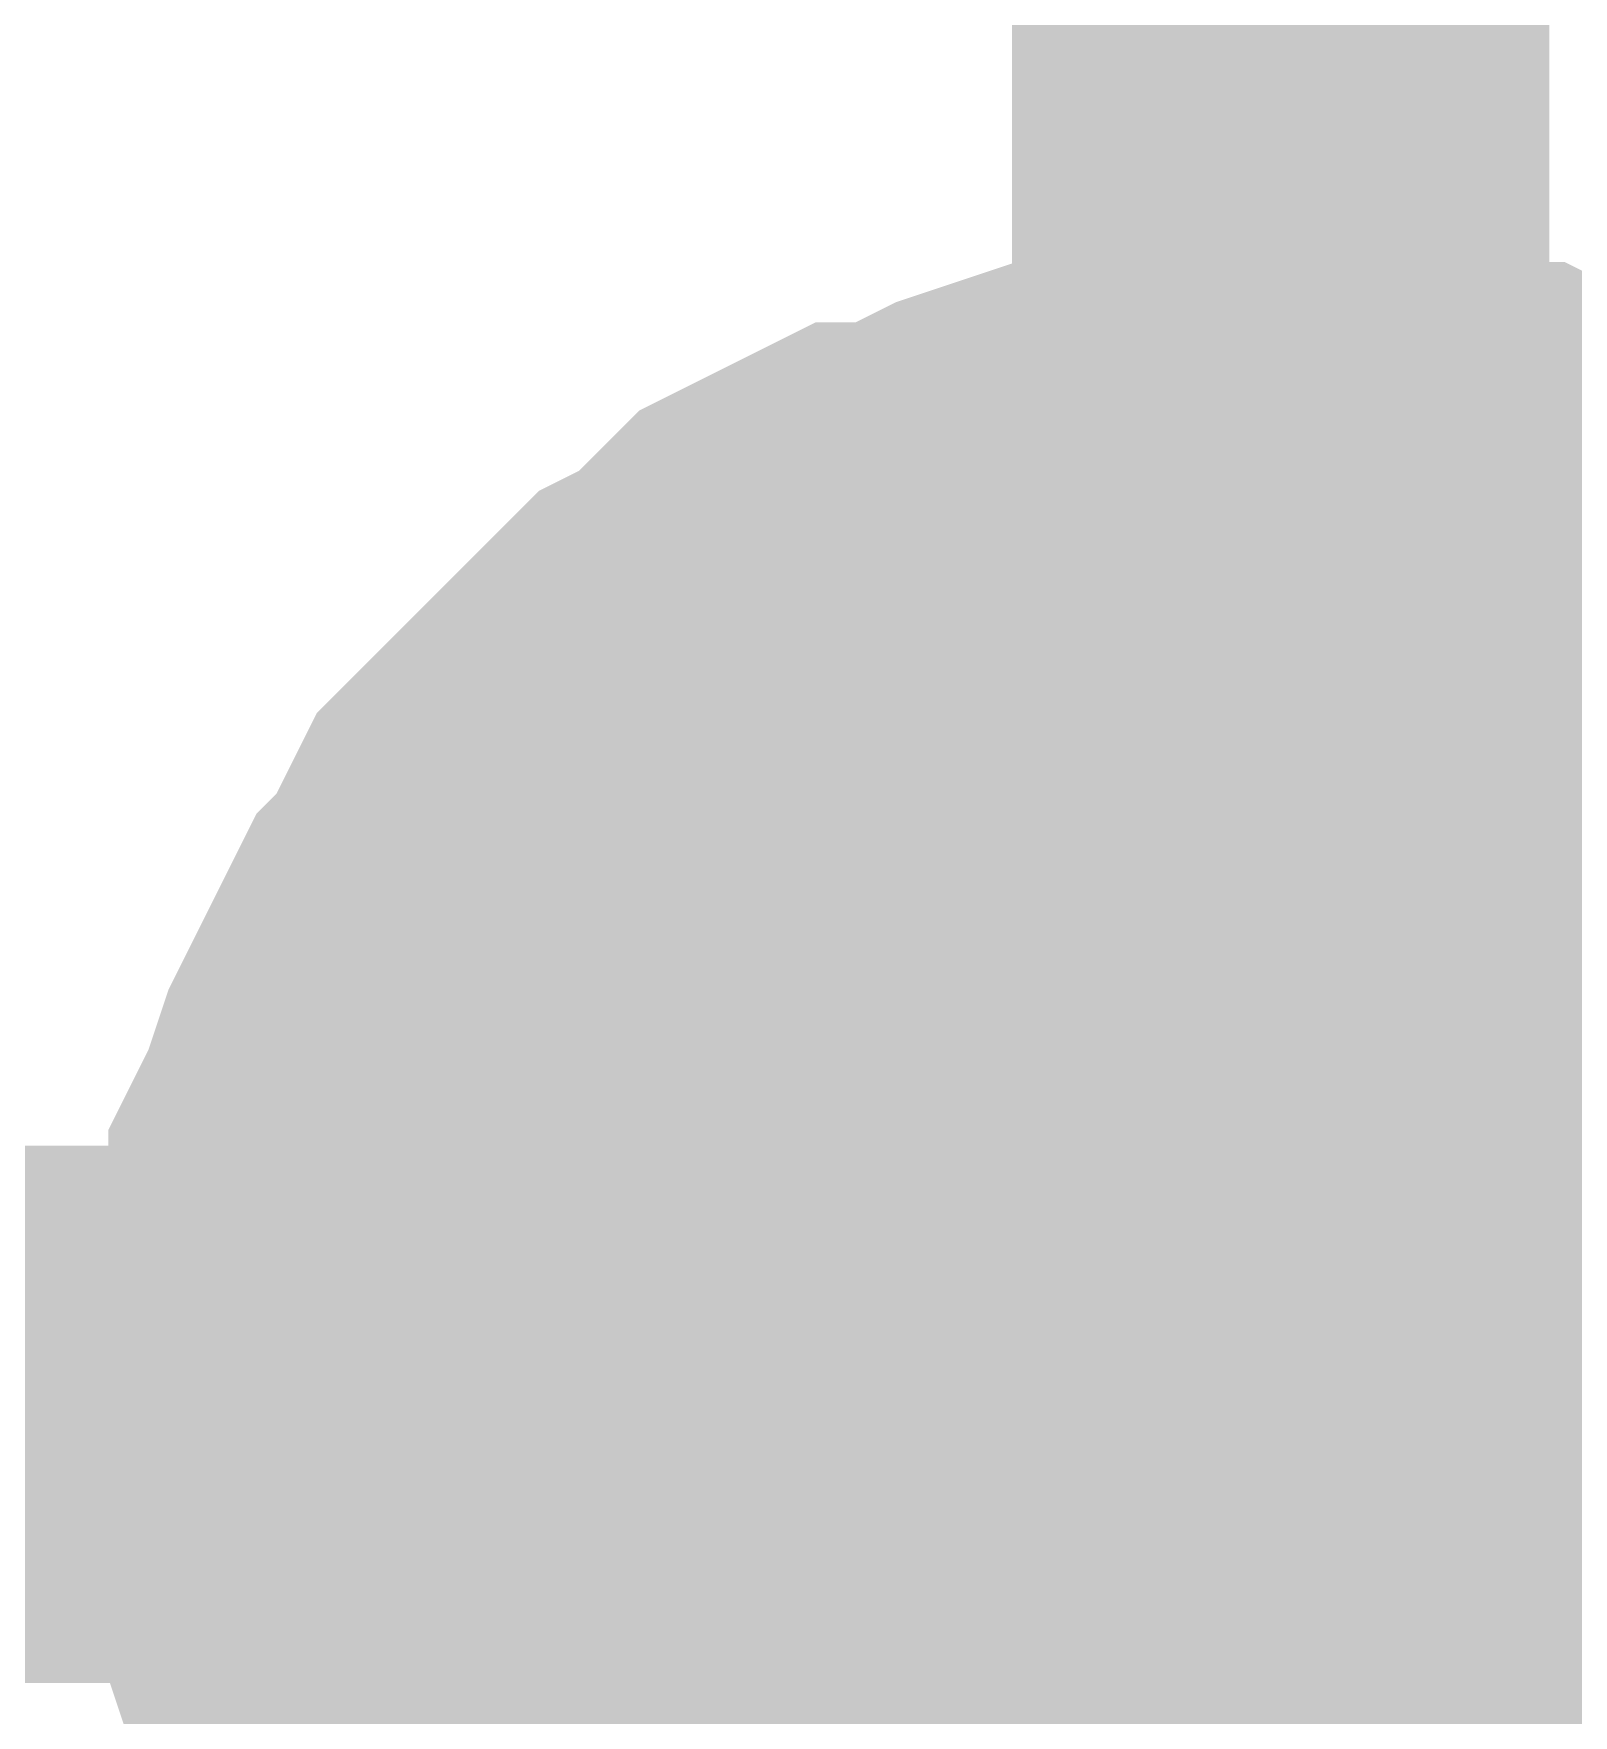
# Model space of a CAD drawing. Header units: inches. Extents: x 0 to 594, y 0 to 420.
# Drawn here: x 196.812 to 197.671, y 254.829 to 255.767 of the extents above; entities that cross this region are included whole.
import ezdxf

# ---------------------------------------------------------------- set-up
doc = ezdxf.new("R2010")
doc.units = ezdxf.units.IN
doc.layers.add('Sheet', color=255, linetype='Continuous')

msp = doc.modelspace()

# ---------------------------------------------------------------- linework, layer by layer
at = {"layer": 'Sheet'}
for points in [[(197.50724, 259.09556, 0.29972, 0.29972, 0), (197.50724, 254.9968, 0.29972, 0.29972, 0)], [(196.99208, 254.9968, 0.29972, 0.29972, 0), (196.99208, 255.0192, 0.29972, 0.29972, 0), (196.99208, 255.05279, 0.29972, 0.29972, 0), (197.00328, 255.07519, 0.29972, 0.29972, 0), (197.00328, 255.09759, 0.29972, 0.29972, 0), (197.00328, 255.11999, 0.29972, 0.29972, 0), (197.01448, 255.14239, 0.29972, 0.29972, 0), (197.02568, 255.17598, 0.29972, 0.29972, 0), (197.03688, 255.19838, 0.29972, 0.29972, 0), (197.04808, 255.22078, 0.29972, 0.29972, 0), (197.05928, 255.24317, 0.29972, 0.29972, 0), (197.07048, 255.25437, 0.29972, 0.29972, 0), (197.08167, 255.27677, 0.29972, 0.29972, 0), (197.09287, 255.29917, 0.29972, 0.29972, 0), (197.11527, 255.32157, 0.29972, 0.29972, 0), (197.12647, 255.33276, 0.29972, 0.29972, 0), (197.14887, 255.35516, 0.29972, 0.29972, 0), (197.16007, 255.36636, 0.29972, 0.29972, 0), (197.18247, 255.38876, 0.29972, 0.29972, 0), (197.20486, 255.39996, 0.29972, 0.29972, 0), (197.21606, 255.41116, 0.29972, 0.29972, 0), (197.23846, 255.43355, 0.29972, 0.29972, 0), (197.26086, 255.44475, 0.29972, 0.29972, 0), (197.28326, 255.45595, 0.29972, 0.29972, 0), (197.30566, 255.45595, 0.29972, 0.29972, 0), (197.32805, 255.46715, 0.29972, 0.29972, 0), (197.35045, 255.47835, 0.29972, 0.29972, 0), (197.38405, 255.48955, 0.29972, 0.29972, 0), (197.40645, 255.48955, 0.29972, 0.29972, 0), (197.42885, 255.48955, 0.29972, 0.29972, 0), (197.45124, 255.50075, 0.29972, 0.29972, 0), (197.48484, 255.50075, 0.29972, 0.29972, 0), (197.50724, 255.50075, 0.29972, 0.29972, 0)], [(196.99208, 254.9968, 0.29972, 0.29972, 0), (196.99208, 255.0192, 0.29972, 0.29972, 0), (196.99208, 255.05279, 0.29972, 0.29972, 0), (197.00328, 255.07519, 0.29972, 0.29972, 0), (197.00328, 255.09759, 0.29972, 0.29972, 0), (197.00328, 255.11999, 0.29972, 0.29972, 0), (197.01448, 255.14239, 0.29972, 0.29972, 0), (197.02568, 255.17598, 0.29972, 0.29972, 0), (197.03688, 255.19838, 0.29972, 0.29972, 0), (197.04808, 255.22078, 0.29972, 0.29972, 0), (197.05928, 255.24317, 0.29972, 0.29972, 0), (197.07048, 255.25437, 0.29972, 0.29972, 0), (197.08167, 255.27677, 0.29972, 0.29972, 0), (197.09287, 255.29917, 0.29972, 0.29972, 0), (197.11527, 255.32157, 0.29972, 0.29972, 0), (197.12647, 255.33276, 0.29972, 0.29972, 0), (197.14887, 255.35516, 0.29972, 0.29972, 0), (197.16007, 255.36636, 0.29972, 0.29972, 0), (197.18247, 255.38876, 0.29972, 0.29972, 0), (197.20486, 255.39996, 0.29972, 0.29972, 0), (197.21606, 255.41116, 0.29972, 0.29972, 0), (197.23846, 255.43355, 0.29972, 0.29972, 0), (197.26086, 255.44475, 0.29972, 0.29972, 0), (197.28326, 255.45595, 0.29972, 0.29972, 0), (197.30566, 255.45595, 0.29972, 0.29972, 0), (197.32805, 255.46715, 0.29972, 0.29972, 0), (197.35045, 255.47835, 0.29972, 0.29972, 0), (197.38405, 255.48955, 0.29972, 0.29972, 0), (197.40645, 255.48955, 0.29972, 0.29972, 0), (197.42885, 255.48955, 0.29972, 0.29972, 0), (197.45124, 255.50075, 0.29972, 0.29972, 0), (197.48484, 255.50075, 0.29972, 0.29972, 0), (197.50724, 255.50075, 0.29972, 0.29972, 0)], [(196.99208, 254.9968, 0.29972, 0.29972, 0), (196.99208, 255.0192, 0.29972, 0.29972, 0), (196.99208, 255.05279, 0.29972, 0.29972, 0), (197.00328, 255.07519, 0.29972, 0.29972, 0), (197.00328, 255.09759, 0.29972, 0.29972, 0), (197.00328, 255.11999, 0.29972, 0.29972, 0), (197.01448, 255.14239, 0.29972, 0.29972, 0), (197.02568, 255.17598, 0.29972, 0.29972, 0), (197.03688, 255.19838, 0.29972, 0.29972, 0), (197.04808, 255.22078, 0.29972, 0.29972, 0), (197.05928, 255.24317, 0.29972, 0.29972, 0), (197.07048, 255.25437, 0.29972, 0.29972, 0), (197.08167, 255.27677, 0.29972, 0.29972, 0), (197.09287, 255.29917, 0.29972, 0.29972, 0), (197.11527, 255.32157, 0.29972, 0.29972, 0), (197.12647, 255.33276, 0.29972, 0.29972, 0), (197.14887, 255.35516, 0.29972, 0.29972, 0), (197.16007, 255.36636, 0.29972, 0.29972, 0), (197.18247, 255.38876, 0.29972, 0.29972, 0), (197.20486, 255.39996, 0.29972, 0.29972, 0), (197.21606, 255.41116, 0.29972, 0.29972, 0), (197.23846, 255.43355, 0.29972, 0.29972, 0), (197.26086, 255.44475, 0.29972, 0.29972, 0), (197.28326, 255.45595, 0.29972, 0.29972, 0), (197.30566, 255.45595, 0.29972, 0.29972, 0), (197.32805, 255.46715, 0.29972, 0.29972, 0), (197.35045, 255.47835, 0.29972, 0.29972, 0), (197.38405, 255.48955, 0.29972, 0.29972, 0), (197.40645, 255.48955, 0.29972, 0.29972, 0), (197.42885, 255.48955, 0.29972, 0.29972, 0), (197.45124, 255.50075, 0.29972, 0.29972, 0), (197.48484, 255.50075, 0.29972, 0.29972, 0), (197.50724, 255.50075, 0.29972, 0.29972, 0)], [(196.99208, 254.9968, 0.29972, 0.29972, 0), (196.99208, 255.0192, 0.29972, 0.29972, 0), (196.99208, 255.05279, 0.29972, 0.29972, 0), (197.00328, 255.07519, 0.29972, 0.29972, 0), (197.00328, 255.09759, 0.29972, 0.29972, 0), (197.00328, 255.11999, 0.29972, 0.29972, 0), (197.01448, 255.14239, 0.29972, 0.29972, 0), (197.02568, 255.17598, 0.29972, 0.29972, 0), (197.03688, 255.19838, 0.29972, 0.29972, 0), (197.04808, 255.22078, 0.29972, 0.29972, 0), (197.05928, 255.24317, 0.29972, 0.29972, 0), (197.07048, 255.25437, 0.29972, 0.29972, 0), (197.08167, 255.27677, 0.29972, 0.29972, 0), (197.09287, 255.29917, 0.29972, 0.29972, 0), (197.11527, 255.32157, 0.29972, 0.29972, 0), (197.12647, 255.33276, 0.29972, 0.29972, 0), (197.14887, 255.35516, 0.29972, 0.29972, 0), (197.16007, 255.36636, 0.29972, 0.29972, 0), (197.18247, 255.38876, 0.29972, 0.29972, 0), (197.20486, 255.39996, 0.29972, 0.29972, 0), (197.21606, 255.41116, 0.29972, 0.29972, 0), (197.23846, 255.43355, 0.29972, 0.29972, 0), (197.26086, 255.44475, 0.29972, 0.29972, 0), (197.28326, 255.45595, 0.29972, 0.29972, 0), (197.30566, 255.45595, 0.29972, 0.29972, 0), (197.32805, 255.46715, 0.29972, 0.29972, 0), (197.35045, 255.47835, 0.29972, 0.29972, 0), (197.38405, 255.48955, 0.29972, 0.29972, 0), (197.40645, 255.48955, 0.29972, 0.29972, 0), (197.42885, 255.48955, 0.29972, 0.29972, 0), (197.45124, 255.50075, 0.29972, 0.29972, 0), (197.48484, 255.50075, 0.29972, 0.29972, 0), (197.50724, 255.50075, 0.29972, 0.29972, 0)], [(196.99208, 254.9968, 0.29972, 0.29972, 0), (196.99208, 255.0192, 0.29972, 0.29972, 0), (196.99208, 255.05279, 0.29972, 0.29972, 0), (197.00328, 255.07519, 0.29972, 0.29972, 0), (197.00328, 255.09759, 0.29972, 0.29972, 0), (197.00328, 255.11999, 0.29972, 0.29972, 0), (197.01448, 255.14239, 0.29972, 0.29972, 0), (197.02568, 255.17598, 0.29972, 0.29972, 0), (197.03688, 255.19838, 0.29972, 0.29972, 0), (197.04808, 255.22078, 0.29972, 0.29972, 0), (197.05928, 255.24317, 0.29972, 0.29972, 0), (197.07048, 255.25437, 0.29972, 0.29972, 0), (197.08167, 255.27677, 0.29972, 0.29972, 0), (197.09287, 255.29917, 0.29972, 0.29972, 0), (197.11527, 255.32157, 0.29972, 0.29972, 0), (197.12647, 255.33276, 0.29972, 0.29972, 0), (197.14887, 255.35516, 0.29972, 0.29972, 0), (197.16007, 255.36636, 0.29972, 0.29972, 0), (197.18247, 255.38876, 0.29972, 0.29972, 0), (197.20486, 255.39996, 0.29972, 0.29972, 0), (197.21606, 255.41116, 0.29972, 0.29972, 0), (197.23846, 255.43355, 0.29972, 0.29972, 0), (197.26086, 255.44475, 0.29972, 0.29972, 0), (197.28326, 255.45595, 0.29972, 0.29972, 0), (197.30566, 255.45595, 0.29972, 0.29972, 0), (197.32805, 255.46715, 0.29972, 0.29972, 0), (197.35045, 255.47835, 0.29972, 0.29972, 0), (197.38405, 255.48955, 0.29972, 0.29972, 0), (197.40645, 255.48955, 0.29972, 0.29972, 0), (197.42885, 255.48955, 0.29972, 0.29972, 0), (197.45124, 255.50075, 0.29972, 0.29972, 0), (197.48484, 255.50075, 0.29972, 0.29972, 0), (197.50724, 255.50075, 0.29972, 0.29972, 0)], [(196.99208, 254.9968, 0.29972, 0.29972, 0), (196.99208, 255.0192, 0.29972, 0.29972, 0), (196.99208, 255.05279, 0.29972, 0.29972, 0), (197.00328, 255.07519, 0.29972, 0.29972, 0), (197.00328, 255.09759, 0.29972, 0.29972, 0), (197.00328, 255.11999, 0.29972, 0.29972, 0), (197.01448, 255.14239, 0.29972, 0.29972, 0), (197.02568, 255.17598, 0.29972, 0.29972, 0), (197.03688, 255.19838, 0.29972, 0.29972, 0), (197.04808, 255.22078, 0.29972, 0.29972, 0), (197.05928, 255.24317, 0.29972, 0.29972, 0), (197.07048, 255.25437, 0.29972, 0.29972, 0), (197.08167, 255.27677, 0.29972, 0.29972, 0), (197.09287, 255.29917, 0.29972, 0.29972, 0), (197.11527, 255.32157, 0.29972, 0.29972, 0), (197.12647, 255.33276, 0.29972, 0.29972, 0), (197.14887, 255.35516, 0.29972, 0.29972, 0), (197.16007, 255.36636, 0.29972, 0.29972, 0), (197.18247, 255.38876, 0.29972, 0.29972, 0), (197.20486, 255.39996, 0.29972, 0.29972, 0), (197.21606, 255.41116, 0.29972, 0.29972, 0), (197.23846, 255.43355, 0.29972, 0.29972, 0), (197.26086, 255.44475, 0.29972, 0.29972, 0), (197.28326, 255.45595, 0.29972, 0.29972, 0), (197.30566, 255.45595, 0.29972, 0.29972, 0), (197.32805, 255.46715, 0.29972, 0.29972, 0), (197.35045, 255.47835, 0.29972, 0.29972, 0), (197.38405, 255.48955, 0.29972, 0.29972, 0), (197.40645, 255.48955, 0.29972, 0.29972, 0), (197.42885, 255.48955, 0.29972, 0.29972, 0), (197.45124, 255.50075, 0.29972, 0.29972, 0), (197.48484, 255.50075, 0.29972, 0.29972, 0), (197.50724, 255.50075, 0.29972, 0.29972, 0)], [(196.99208, 254.9968, 0.29972, 0.29972, 0), (196.99208, 255.0192, 0.29972, 0.29972, 0), (196.99208, 255.05279, 0.29972, 0.29972, 0), (197.00328, 255.07519, 0.29972, 0.29972, 0), (197.00328, 255.09759, 0.29972, 0.29972, 0), (197.00328, 255.11999, 0.29972, 0.29972, 0), (197.01448, 255.14239, 0.29972, 0.29972, 0), (197.02568, 255.17598, 0.29972, 0.29972, 0), (197.03688, 255.19838, 0.29972, 0.29972, 0), (197.04808, 255.22078, 0.29972, 0.29972, 0), (197.05928, 255.24317, 0.29972, 0.29972, 0), (197.07048, 255.25437, 0.29972, 0.29972, 0), (197.08167, 255.27677, 0.29972, 0.29972, 0), (197.09287, 255.29917, 0.29972, 0.29972, 0), (197.11527, 255.32157, 0.29972, 0.29972, 0), (197.12647, 255.33276, 0.29972, 0.29972, 0), (197.14887, 255.35516, 0.29972, 0.29972, 0), (197.16007, 255.36636, 0.29972, 0.29972, 0), (197.18247, 255.38876, 0.29972, 0.29972, 0), (197.20486, 255.39996, 0.29972, 0.29972, 0), (197.21606, 255.41116, 0.29972, 0.29972, 0), (197.23846, 255.43355, 0.29972, 0.29972, 0), (197.26086, 255.44475, 0.29972, 0.29972, 0), (197.28326, 255.45595, 0.29972, 0.29972, 0), (197.30566, 255.45595, 0.29972, 0.29972, 0), (197.32805, 255.46715, 0.29972, 0.29972, 0), (197.35045, 255.47835, 0.29972, 0.29972, 0), (197.38405, 255.48955, 0.29972, 0.29972, 0), (197.40645, 255.48955, 0.29972, 0.29972, 0), (197.42885, 255.48955, 0.29972, 0.29972, 0), (197.45124, 255.50075, 0.29972, 0.29972, 0), (197.48484, 255.50075, 0.29972, 0.29972, 0), (197.50724, 255.50075, 0.29972, 0.29972, 0)], [(197.50724, 255.50075, 0.29972, 0.29972, 0), (197.50724, 255.50075, 0.29972, 0.29972, 0)], [(197.50724, 255.50075, 0.29972, 0.29972, 0), (197.52964, 255.50075, 0.29972, 0.29972, 0), (197.56324, 255.50075, 0.29972, 0.29972, 0), (197.58563, 255.48955, 0.29972, 0.29972, 0), (197.60803, 255.48955, 0.29972, 0.29972, 0), (197.63043, 255.48955, 0.29972, 0.29972, 0), (197.65283, 255.47835, 0.29972, 0.29972, 0), (197.68643, 255.46715, 0.29972, 0.29972, 0), (197.70882, 255.45595, 0.29972, 0.29972, 0), (197.73122, 255.45595, 0.29972, 0.29972, 0), (197.75362, 255.44475, 0.29972, 0.29972, 0), (197.76482, 255.43355, 0.29972, 0.29972, 0), (197.78722, 255.41116, 0.29972, 0.29972, 0), (197.80962, 255.39996, 0.29972, 0.29972, 0), (197.83201, 255.38876, 0.29972, 0.29972, 0)], [(197.50724, 255.50075, 0.29972, 0.29972, 0), (197.50724, 255.50075, 0.29972, 0.29972, 0)], [(197.50724, 255.50075, 0.29972, 0.29972, 0), (197.52964, 255.50075, 0.29972, 0.29972, 0), (197.56324, 255.50075, 0.29972, 0.29972, 0), (197.58563, 255.48955, 0.29972, 0.29972, 0), (197.60803, 255.48955, 0.29972, 0.29972, 0), (197.63043, 255.48955, 0.29972, 0.29972, 0), (197.65283, 255.47835, 0.29972, 0.29972, 0), (197.68643, 255.46715, 0.29972, 0.29972, 0), (197.70882, 255.45595, 0.29972, 0.29972, 0), (197.73122, 255.45595, 0.29972, 0.29972, 0), (197.75362, 255.44475, 0.29972, 0.29972, 0), (197.76482, 255.43355, 0.29972, 0.29972, 0), (197.78722, 255.41116, 0.29972, 0.29972, 0), (197.80962, 255.39996, 0.29972, 0.29972, 0), (197.83201, 255.38876, 0.29972, 0.29972, 0)], [(197.50724, 255.50075, 0.29972, 0.29972, 0), (197.50724, 255.50075, 0.29972, 0.29972, 0)], [(197.50724, 255.50075, 0.29972, 0.29972, 0), (197.52964, 255.50075, 0.29972, 0.29972, 0), (197.56324, 255.50075, 0.29972, 0.29972, 0), (197.58563, 255.48955, 0.29972, 0.29972, 0), (197.60803, 255.48955, 0.29972, 0.29972, 0), (197.63043, 255.48955, 0.29972, 0.29972, 0), (197.65283, 255.47835, 0.29972, 0.29972, 0), (197.68643, 255.46715, 0.29972, 0.29972, 0), (197.70882, 255.45595, 0.29972, 0.29972, 0), (197.73122, 255.45595, 0.29972, 0.29972, 0), (197.75362, 255.44475, 0.29972, 0.29972, 0), (197.76482, 255.43355, 0.29972, 0.29972, 0), (197.78722, 255.41116, 0.29972, 0.29972, 0), (197.80962, 255.39996, 0.29972, 0.29972, 0), (197.83201, 255.38876, 0.29972, 0.29972, 0)], [(197.50724, 255.50075, 0.29972, 0.29972, 0), (197.50724, 255.50075, 0.29972, 0.29972, 0)], [(197.50724, 255.50075, 0.29972, 0.29972, 0), (197.52964, 255.50075, 0.29972, 0.29972, 0), (197.56324, 255.50075, 0.29972, 0.29972, 0), (197.58563, 255.48955, 0.29972, 0.29972, 0), (197.60803, 255.48955, 0.29972, 0.29972, 0), (197.63043, 255.48955, 0.29972, 0.29972, 0), (197.65283, 255.47835, 0.29972, 0.29972, 0), (197.68643, 255.46715, 0.29972, 0.29972, 0), (197.70882, 255.45595, 0.29972, 0.29972, 0), (197.73122, 255.45595, 0.29972, 0.29972, 0), (197.75362, 255.44475, 0.29972, 0.29972, 0), (197.76482, 255.43355, 0.29972, 0.29972, 0), (197.78722, 255.41116, 0.29972, 0.29972, 0), (197.80962, 255.39996, 0.29972, 0.29972, 0), (197.83201, 255.38876, 0.29972, 0.29972, 0)], [(197.50724, 255.50075, 0.29972, 0.29972, 0), (197.50724, 255.50075, 0.29972, 0.29972, 0)], [(197.50724, 255.50075, 0.29972, 0.29972, 0), (197.52964, 255.50075, 0.29972, 0.29972, 0), (197.56324, 255.50075, 0.29972, 0.29972, 0), (197.58563, 255.48955, 0.29972, 0.29972, 0), (197.60803, 255.48955, 0.29972, 0.29972, 0), (197.63043, 255.48955, 0.29972, 0.29972, 0), (197.65283, 255.47835, 0.29972, 0.29972, 0), (197.68643, 255.46715, 0.29972, 0.29972, 0), (197.70882, 255.45595, 0.29972, 0.29972, 0), (197.73122, 255.45595, 0.29972, 0.29972, 0), (197.75362, 255.44475, 0.29972, 0.29972, 0), (197.76482, 255.43355, 0.29972, 0.29972, 0), (197.78722, 255.41116, 0.29972, 0.29972, 0), (197.80962, 255.39996, 0.29972, 0.29972, 0), (197.83201, 255.38876, 0.29972, 0.29972, 0)], [(197.50724, 255.50075, 0.29972, 0.29972, 0), (197.50724, 255.50075, 0.29972, 0.29972, 0)], [(197.50724, 255.50075, 0.29972, 0.29972, 0), (197.52964, 255.50075, 0.29972, 0.29972, 0), (197.56324, 255.50075, 0.29972, 0.29972, 0), (197.58563, 255.48955, 0.29972, 0.29972, 0), (197.60803, 255.48955, 0.29972, 0.29972, 0), (197.63043, 255.48955, 0.29972, 0.29972, 0), (197.65283, 255.47835, 0.29972, 0.29972, 0), (197.68643, 255.46715, 0.29972, 0.29972, 0), (197.70882, 255.45595, 0.29972, 0.29972, 0), (197.73122, 255.45595, 0.29972, 0.29972, 0), (197.75362, 255.44475, 0.29972, 0.29972, 0), (197.76482, 255.43355, 0.29972, 0.29972, 0), (197.78722, 255.41116, 0.29972, 0.29972, 0), (197.80962, 255.39996, 0.29972, 0.29972, 0), (197.83201, 255.38876, 0.29972, 0.29972, 0)], [(197.50724, 255.50075, 0.29972, 0.29972, 0), (197.50724, 255.50075, 0.29972, 0.29972, 0)], [(197.50724, 255.50075, 0.29972, 0.29972, 0), (197.52964, 255.50075, 0.29972, 0.29972, 0), (197.56324, 255.50075, 0.29972, 0.29972, 0), (197.58563, 255.48955, 0.29972, 0.29972, 0), (197.60803, 255.48955, 0.29972, 0.29972, 0), (197.63043, 255.48955, 0.29972, 0.29972, 0), (197.65283, 255.47835, 0.29972, 0.29972, 0), (197.68643, 255.46715, 0.29972, 0.29972, 0), (197.70882, 255.45595, 0.29972, 0.29972, 0), (197.73122, 255.45595, 0.29972, 0.29972, 0), (197.75362, 255.44475, 0.29972, 0.29972, 0), (197.76482, 255.43355, 0.29972, 0.29972, 0), (197.78722, 255.41116, 0.29972, 0.29972, 0), (197.80962, 255.39996, 0.29972, 0.29972, 0), (197.83201, 255.38876, 0.29972, 0.29972, 0)], [(196.99208, 254.9968, 0.09906, 0.09906, 0), (196.99208, 255.0192, 0.09906, 0.09906, 0), (196.99208, 255.05279, 0.09906, 0.09906, 0), (197.00328, 255.07519, 0.09906, 0.09906, 0), (197.00328, 255.09759, 0.09906, 0.09906, 0), (197.00328, 255.11999, 0.09906, 0.09906, 0), (197.01448, 255.14239, 0.09906, 0.09906, 0), (197.02568, 255.17598, 0.09906, 0.09906, 0), (197.03688, 255.19838, 0.09906, 0.09906, 0), (197.04808, 255.22078, 0.09906, 0.09906, 0), (197.05928, 255.24317, 0.09906, 0.09906, 0), (197.07048, 255.25437, 0.09906, 0.09906, 0), (197.08167, 255.27677, 0.09906, 0.09906, 0), (197.09287, 255.29917, 0.09906, 0.09906, 0), (197.11527, 255.32157, 0.09906, 0.09906, 0), (197.12647, 255.33276, 0.09906, 0.09906, 0), (197.14887, 255.35516, 0.09906, 0.09906, 0), (197.16007, 255.36636, 0.09906, 0.09906, 0), (197.18247, 255.38876, 0.09906, 0.09906, 0), (197.20486, 255.39996, 0.09906, 0.09906, 0), (197.21606, 255.41116, 0.09906, 0.09906, 0), (197.23846, 255.43355, 0.09906, 0.09906, 0), (197.26086, 255.44475, 0.09906, 0.09906, 0), (197.28326, 255.45595, 0.09906, 0.09906, 0), (197.30566, 255.45595, 0.09906, 0.09906, 0), (197.32805, 255.46715, 0.09906, 0.09906, 0), (197.35045, 255.47835, 0.09906, 0.09906, 0), (197.38405, 255.48955, 0.09906, 0.09906, 0), (197.40645, 255.48955, 0.09906, 0.09906, 0), (197.42885, 255.48955, 0.09906, 0.09906, 0), (197.45124, 255.50075, 0.09906, 0.09906, 0), (197.48484, 255.50075, 0.09906, 0.09906, 0), (197.50724, 255.50075, 0.09906, 0.09906, 0)], [(196.99208, 254.9968, 0.09906, 0.09906, 0), (196.99208, 255.0192, 0.09906, 0.09906, 0), (196.99208, 255.05279, 0.09906, 0.09906, 0), (197.00328, 255.07519, 0.09906, 0.09906, 0), (197.00328, 255.09759, 0.09906, 0.09906, 0), (197.00328, 255.11999, 0.09906, 0.09906, 0), (197.01448, 255.14239, 0.09906, 0.09906, 0), (197.02568, 255.17598, 0.09906, 0.09906, 0), (197.03688, 255.19838, 0.09906, 0.09906, 0), (197.04808, 255.22078, 0.09906, 0.09906, 0), (197.05928, 255.24317, 0.09906, 0.09906, 0), (197.07048, 255.25437, 0.09906, 0.09906, 0), (197.08167, 255.27677, 0.09906, 0.09906, 0), (197.09287, 255.29917, 0.09906, 0.09906, 0), (197.11527, 255.32157, 0.09906, 0.09906, 0), (197.12647, 255.33276, 0.09906, 0.09906, 0), (197.14887, 255.35516, 0.09906, 0.09906, 0), (197.16007, 255.36636, 0.09906, 0.09906, 0), (197.18247, 255.38876, 0.09906, 0.09906, 0), (197.20486, 255.39996, 0.09906, 0.09906, 0), (197.21606, 255.41116, 0.09906, 0.09906, 0), (197.23846, 255.43355, 0.09906, 0.09906, 0), (197.26086, 255.44475, 0.09906, 0.09906, 0), (197.28326, 255.45595, 0.09906, 0.09906, 0), (197.30566, 255.45595, 0.09906, 0.09906, 0), (197.32805, 255.46715, 0.09906, 0.09906, 0), (197.35045, 255.47835, 0.09906, 0.09906, 0), (197.38405, 255.48955, 0.09906, 0.09906, 0), (197.40645, 255.48955, 0.09906, 0.09906, 0), (197.42885, 255.48955, 0.09906, 0.09906, 0), (197.45124, 255.50075, 0.09906, 0.09906, 0), (197.48484, 255.50075, 0.09906, 0.09906, 0), (197.50724, 255.50075, 0.09906, 0.09906, 0)], [(196.99208, 254.9968, 0.09906, 0.09906, 0), (196.99208, 255.0192, 0.09906, 0.09906, 0), (196.99208, 255.05279, 0.09906, 0.09906, 0), (197.00328, 255.07519, 0.09906, 0.09906, 0), (197.00328, 255.09759, 0.09906, 0.09906, 0), (197.00328, 255.11999, 0.09906, 0.09906, 0), (197.01448, 255.14239, 0.09906, 0.09906, 0), (197.02568, 255.17598, 0.09906, 0.09906, 0), (197.03688, 255.19838, 0.09906, 0.09906, 0), (197.04808, 255.22078, 0.09906, 0.09906, 0), (197.05928, 255.24317, 0.09906, 0.09906, 0), (197.07048, 255.25437, 0.09906, 0.09906, 0), (197.08167, 255.27677, 0.09906, 0.09906, 0), (197.09287, 255.29917, 0.09906, 0.09906, 0), (197.11527, 255.32157, 0.09906, 0.09906, 0), (197.12647, 255.33276, 0.09906, 0.09906, 0), (197.14887, 255.35516, 0.09906, 0.09906, 0), (197.16007, 255.36636, 0.09906, 0.09906, 0), (197.18247, 255.38876, 0.09906, 0.09906, 0), (197.20486, 255.39996, 0.09906, 0.09906, 0), (197.21606, 255.41116, 0.09906, 0.09906, 0), (197.23846, 255.43355, 0.09906, 0.09906, 0), (197.26086, 255.44475, 0.09906, 0.09906, 0), (197.28326, 255.45595, 0.09906, 0.09906, 0), (197.30566, 255.45595, 0.09906, 0.09906, 0), (197.32805, 255.46715, 0.09906, 0.09906, 0), (197.35045, 255.47835, 0.09906, 0.09906, 0), (197.38405, 255.48955, 0.09906, 0.09906, 0), (197.40645, 255.48955, 0.09906, 0.09906, 0), (197.42885, 255.48955, 0.09906, 0.09906, 0), (197.45124, 255.50075, 0.09906, 0.09906, 0), (197.48484, 255.50075, 0.09906, 0.09906, 0), (197.50724, 255.50075, 0.09906, 0.09906, 0)], [(196.99208, 254.9968, 0.09906, 0.09906, 0), (196.99208, 255.0192, 0.09906, 0.09906, 0), (196.99208, 255.05279, 0.09906, 0.09906, 0), (197.00328, 255.07519, 0.09906, 0.09906, 0), (197.00328, 255.09759, 0.09906, 0.09906, 0), (197.00328, 255.11999, 0.09906, 0.09906, 0), (197.01448, 255.14239, 0.09906, 0.09906, 0), (197.02568, 255.17598, 0.09906, 0.09906, 0), (197.03688, 255.19838, 0.09906, 0.09906, 0), (197.04808, 255.22078, 0.09906, 0.09906, 0), (197.05928, 255.24317, 0.09906, 0.09906, 0), (197.07048, 255.25437, 0.09906, 0.09906, 0), (197.08167, 255.27677, 0.09906, 0.09906, 0), (197.09287, 255.29917, 0.09906, 0.09906, 0), (197.11527, 255.32157, 0.09906, 0.09906, 0), (197.12647, 255.33276, 0.09906, 0.09906, 0), (197.14887, 255.35516, 0.09906, 0.09906, 0), (197.16007, 255.36636, 0.09906, 0.09906, 0), (197.18247, 255.38876, 0.09906, 0.09906, 0), (197.20486, 255.39996, 0.09906, 0.09906, 0), (197.21606, 255.41116, 0.09906, 0.09906, 0), (197.23846, 255.43355, 0.09906, 0.09906, 0), (197.26086, 255.44475, 0.09906, 0.09906, 0), (197.28326, 255.45595, 0.09906, 0.09906, 0), (197.30566, 255.45595, 0.09906, 0.09906, 0), (197.32805, 255.46715, 0.09906, 0.09906, 0), (197.35045, 255.47835, 0.09906, 0.09906, 0), (197.38405, 255.48955, 0.09906, 0.09906, 0), (197.40645, 255.48955, 0.09906, 0.09906, 0), (197.42885, 255.48955, 0.09906, 0.09906, 0), (197.45124, 255.50075, 0.09906, 0.09906, 0), (197.48484, 255.50075, 0.09906, 0.09906, 0), (197.50724, 255.50075, 0.09906, 0.09906, 0)], [(196.99208, 254.9968, 0.09906, 0.09906, 0), (196.99208, 255.0192, 0.09906, 0.09906, 0), (196.99208, 255.05279, 0.09906, 0.09906, 0), (197.00328, 255.07519, 0.09906, 0.09906, 0), (197.00328, 255.09759, 0.09906, 0.09906, 0), (197.00328, 255.11999, 0.09906, 0.09906, 0), (197.01448, 255.14239, 0.09906, 0.09906, 0), (197.02568, 255.17598, 0.09906, 0.09906, 0), (197.03688, 255.19838, 0.09906, 0.09906, 0), (197.04808, 255.22078, 0.09906, 0.09906, 0), (197.05928, 255.24317, 0.09906, 0.09906, 0), (197.07048, 255.25437, 0.09906, 0.09906, 0), (197.08167, 255.27677, 0.09906, 0.09906, 0), (197.09287, 255.29917, 0.09906, 0.09906, 0), (197.11527, 255.32157, 0.09906, 0.09906, 0), (197.12647, 255.33276, 0.09906, 0.09906, 0), (197.14887, 255.35516, 0.09906, 0.09906, 0), (197.16007, 255.36636, 0.09906, 0.09906, 0), (197.18247, 255.38876, 0.09906, 0.09906, 0), (197.20486, 255.39996, 0.09906, 0.09906, 0), (197.21606, 255.41116, 0.09906, 0.09906, 0), (197.23846, 255.43355, 0.09906, 0.09906, 0), (197.26086, 255.44475, 0.09906, 0.09906, 0), (197.28326, 255.45595, 0.09906, 0.09906, 0), (197.30566, 255.45595, 0.09906, 0.09906, 0), (197.32805, 255.46715, 0.09906, 0.09906, 0), (197.35045, 255.47835, 0.09906, 0.09906, 0), (197.38405, 255.48955, 0.09906, 0.09906, 0), (197.40645, 255.48955, 0.09906, 0.09906, 0), (197.42885, 255.48955, 0.09906, 0.09906, 0), (197.45124, 255.50075, 0.09906, 0.09906, 0), (197.48484, 255.50075, 0.09906, 0.09906, 0), (197.50724, 255.50075, 0.09906, 0.09906, 0)], [(196.99208, 254.9968, 0.09906, 0.09906, 0), (196.99208, 255.0192, 0.09906, 0.09906, 0), (196.99208, 255.05279, 0.09906, 0.09906, 0), (197.00328, 255.07519, 0.09906, 0.09906, 0), (197.00328, 255.09759, 0.09906, 0.09906, 0), (197.00328, 255.11999, 0.09906, 0.09906, 0), (197.01448, 255.14239, 0.09906, 0.09906, 0), (197.02568, 255.17598, 0.09906, 0.09906, 0), (197.03688, 255.19838, 0.09906, 0.09906, 0), (197.04808, 255.22078, 0.09906, 0.09906, 0), (197.05928, 255.24317, 0.09906, 0.09906, 0), (197.07048, 255.25437, 0.09906, 0.09906, 0), (197.08167, 255.27677, 0.09906, 0.09906, 0), (197.09287, 255.29917, 0.09906, 0.09906, 0), (197.11527, 255.32157, 0.09906, 0.09906, 0), (197.12647, 255.33276, 0.09906, 0.09906, 0), (197.14887, 255.35516, 0.09906, 0.09906, 0), (197.16007, 255.36636, 0.09906, 0.09906, 0), (197.18247, 255.38876, 0.09906, 0.09906, 0), (197.20486, 255.39996, 0.09906, 0.09906, 0), (197.21606, 255.41116, 0.09906, 0.09906, 0), (197.23846, 255.43355, 0.09906, 0.09906, 0), (197.26086, 255.44475, 0.09906, 0.09906, 0), (197.28326, 255.45595, 0.09906, 0.09906, 0), (197.30566, 255.45595, 0.09906, 0.09906, 0), (197.32805, 255.46715, 0.09906, 0.09906, 0), (197.35045, 255.47835, 0.09906, 0.09906, 0), (197.38405, 255.48955, 0.09906, 0.09906, 0), (197.40645, 255.48955, 0.09906, 0.09906, 0), (197.42885, 255.48955, 0.09906, 0.09906, 0), (197.45124, 255.50075, 0.09906, 0.09906, 0), (197.48484, 255.50075, 0.09906, 0.09906, 0), (197.50724, 255.50075, 0.09906, 0.09906, 0)], [(196.99208, 254.9968, 0.09906, 0.09906, 0), (196.99208, 255.0192, 0.09906, 0.09906, 0), (196.99208, 255.05279, 0.09906, 0.09906, 0), (197.00328, 255.07519, 0.09906, 0.09906, 0), (197.00328, 255.09759, 0.09906, 0.09906, 0), (197.00328, 255.11999, 0.09906, 0.09906, 0), (197.01448, 255.14239, 0.09906, 0.09906, 0), (197.02568, 255.17598, 0.09906, 0.09906, 0), (197.03688, 255.19838, 0.09906, 0.09906, 0), (197.04808, 255.22078, 0.09906, 0.09906, 0), (197.05928, 255.24317, 0.09906, 0.09906, 0), (197.07048, 255.25437, 0.09906, 0.09906, 0), (197.08167, 255.27677, 0.09906, 0.09906, 0), (197.09287, 255.29917, 0.09906, 0.09906, 0), (197.11527, 255.32157, 0.09906, 0.09906, 0), (197.12647, 255.33276, 0.09906, 0.09906, 0), (197.14887, 255.35516, 0.09906, 0.09906, 0), (197.16007, 255.36636, 0.09906, 0.09906, 0), (197.18247, 255.38876, 0.09906, 0.09906, 0), (197.20486, 255.39996, 0.09906, 0.09906, 0), (197.21606, 255.41116, 0.09906, 0.09906, 0), (197.23846, 255.43355, 0.09906, 0.09906, 0), (197.26086, 255.44475, 0.09906, 0.09906, 0), (197.28326, 255.45595, 0.09906, 0.09906, 0), (197.30566, 255.45595, 0.09906, 0.09906, 0), (197.32805, 255.46715, 0.09906, 0.09906, 0), (197.35045, 255.47835, 0.09906, 0.09906, 0), (197.38405, 255.48955, 0.09906, 0.09906, 0), (197.40645, 255.48955, 0.09906, 0.09906, 0), (197.42885, 255.48955, 0.09906, 0.09906, 0), (197.45124, 255.50075, 0.09906, 0.09906, 0), (197.48484, 255.50075, 0.09906, 0.09906, 0), (197.50724, 255.50075, 0.09906, 0.09906, 0)], [(197.50724, 255.50075, 0.09906, 0.09906, 0), (197.50724, 255.50075, 0.09906, 0.09906, 0)], [(197.50724, 255.50075, 0.09906, 0.09906, 0), (197.52964, 255.50075, 0.09906, 0.09906, 0), (197.56324, 255.50075, 0.09906, 0.09906, 0), (197.58563, 255.48955, 0.09906, 0.09906, 0), (197.60803, 255.48955, 0.09906, 0.09906, 0), (197.63043, 255.48955, 0.09906, 0.09906, 0), (197.65283, 255.47835, 0.09906, 0.09906, 0), (197.68643, 255.46715, 0.09906, 0.09906, 0), (197.70882, 255.45595, 0.09906, 0.09906, 0), (197.73122, 255.45595, 0.09906, 0.09906, 0)], [(197.50724, 255.50075, 0.09906, 0.09906, 0), (197.50724, 255.50075, 0.09906, 0.09906, 0)], [(197.50724, 255.50075, 0.09906, 0.09906, 0), (197.52964, 255.50075, 0.09906, 0.09906, 0), (197.56324, 255.50075, 0.09906, 0.09906, 0), (197.58563, 255.48955, 0.09906, 0.09906, 0), (197.60803, 255.48955, 0.09906, 0.09906, 0), (197.63043, 255.48955, 0.09906, 0.09906, 0), (197.65283, 255.47835, 0.09906, 0.09906, 0), (197.68643, 255.46715, 0.09906, 0.09906, 0), (197.70882, 255.45595, 0.09906, 0.09906, 0), (197.73122, 255.45595, 0.09906, 0.09906, 0)], [(197.50724, 255.50075, 0.09906, 0.09906, 0), (197.50724, 255.50075, 0.09906, 0.09906, 0)], [(197.50724, 255.50075, 0.09906, 0.09906, 0), (197.52964, 255.50075, 0.09906, 0.09906, 0), (197.56324, 255.50075, 0.09906, 0.09906, 0), (197.58563, 255.48955, 0.09906, 0.09906, 0), (197.60803, 255.48955, 0.09906, 0.09906, 0), (197.63043, 255.48955, 0.09906, 0.09906, 0), (197.65283, 255.47835, 0.09906, 0.09906, 0), (197.68643, 255.46715, 0.09906, 0.09906, 0), (197.70882, 255.45595, 0.09906, 0.09906, 0), (197.73122, 255.45595, 0.09906, 0.09906, 0)], [(197.50724, 255.50075, 0.09906, 0.09906, 0), (197.50724, 255.50075, 0.09906, 0.09906, 0)], [(197.50724, 255.50075, 0.09906, 0.09906, 0), (197.52964, 255.50075, 0.09906, 0.09906, 0), (197.56324, 255.50075, 0.09906, 0.09906, 0), (197.58563, 255.48955, 0.09906, 0.09906, 0), (197.60803, 255.48955, 0.09906, 0.09906, 0), (197.63043, 255.48955, 0.09906, 0.09906, 0), (197.65283, 255.47835, 0.09906, 0.09906, 0), (197.68643, 255.46715, 0.09906, 0.09906, 0), (197.70882, 255.45595, 0.09906, 0.09906, 0), (197.73122, 255.45595, 0.09906, 0.09906, 0)], [(197.50724, 255.50075, 0.09906, 0.09906, 0), (197.50724, 255.50075, 0.09906, 0.09906, 0)], [(197.50724, 255.50075, 0.09906, 0.09906, 0), (197.52964, 255.50075, 0.09906, 0.09906, 0), (197.56324, 255.50075, 0.09906, 0.09906, 0), (197.58563, 255.48955, 0.09906, 0.09906, 0), (197.60803, 255.48955, 0.09906, 0.09906, 0), (197.63043, 255.48955, 0.09906, 0.09906, 0), (197.65283, 255.47835, 0.09906, 0.09906, 0), (197.68643, 255.46715, 0.09906, 0.09906, 0), (197.70882, 255.45595, 0.09906, 0.09906, 0), (197.73122, 255.45595, 0.09906, 0.09906, 0)], [(197.50724, 255.50075, 0.09906, 0.09906, 0), (197.50724, 255.50075, 0.09906, 0.09906, 0)], [(197.50724, 255.50075, 0.09906, 0.09906, 0), (197.52964, 255.50075, 0.09906, 0.09906, 0), (197.56324, 255.50075, 0.09906, 0.09906, 0), (197.58563, 255.48955, 0.09906, 0.09906, 0), (197.60803, 255.48955, 0.09906, 0.09906, 0), (197.63043, 255.48955, 0.09906, 0.09906, 0), (197.65283, 255.47835, 0.09906, 0.09906, 0), (197.68643, 255.46715, 0.09906, 0.09906, 0), (197.70882, 255.45595, 0.09906, 0.09906, 0), (197.73122, 255.45595, 0.09906, 0.09906, 0)], [(197.50724, 255.50075, 0.09906, 0.09906, 0), (197.50724, 255.50075, 0.09906, 0.09906, 0)], [(197.50724, 255.50075, 0.09906, 0.09906, 0), (197.52964, 255.50075, 0.09906, 0.09906, 0), (197.56324, 255.50075, 0.09906, 0.09906, 0), (197.58563, 255.48955, 0.09906, 0.09906, 0), (197.60803, 255.48955, 0.09906, 0.09906, 0), (197.63043, 255.48955, 0.09906, 0.09906, 0), (197.65283, 255.47835, 0.09906, 0.09906, 0), (197.68643, 255.46715, 0.09906, 0.09906, 0), (197.70882, 255.45595, 0.09906, 0.09906, 0), (197.73122, 255.45595, 0.09906, 0.09906, 0)], [(192.50124, 254.9968, 0.29972, 0.29972, 0), (197.50724, 254.9968, 0.29972, 0.29972, 0)], [(197.11527, 254.67204, 0.29972, 0.29972, 0), (197.09287, 254.69443, 0.29972, 0.29972, 0), (197.08167, 254.70563, 0.29972, 0.29972, 0), (197.07048, 254.72803, 0.29972, 0.29972, 0), (197.05928, 254.75043, 0.29972, 0.29972, 0), (197.04808, 254.77282, 0.29972, 0.29972, 0), (197.03688, 254.79522, 0.29972, 0.29972, 0), (197.02568, 254.81762, 0.29972, 0.29972, 0), (197.01448, 254.84002, 0.29972, 0.29972, 0), (197.00328, 254.87361, 0.29972, 0.29972, 0), (197.00328, 254.89601, 0.29972, 0.29972, 0), (197.00328, 254.91841, 0.29972, 0.29972, 0), (196.99208, 254.94081, 0.29972, 0.29972, 0), (196.99208, 254.9744, 0.29972, 0.29972, 0), (196.99208, 254.9968, 0.29972, 0.29972, 0)], [(196.99208, 254.9968, 0.29972, 0.29972, 0), (196.99208, 254.9968, 0.29972, 0.29972, 0)], [(197.11527, 254.67204, 0.29972, 0.29972, 0), (197.09287, 254.69443, 0.29972, 0.29972, 0), (197.08167, 254.70563, 0.29972, 0.29972, 0), (197.07048, 254.72803, 0.29972, 0.29972, 0), (197.05928, 254.75043, 0.29972, 0.29972, 0), (197.04808, 254.77282, 0.29972, 0.29972, 0), (197.03688, 254.79522, 0.29972, 0.29972, 0), (197.02568, 254.81762, 0.29972, 0.29972, 0), (197.01448, 254.84002, 0.29972, 0.29972, 0), (197.00328, 254.87361, 0.29972, 0.29972, 0), (197.00328, 254.89601, 0.29972, 0.29972, 0), (197.00328, 254.91841, 0.29972, 0.29972, 0), (196.99208, 254.94081, 0.29972, 0.29972, 0), (196.99208, 254.9744, 0.29972, 0.29972, 0), (196.99208, 254.9968, 0.29972, 0.29972, 0)], [(196.99208, 254.9968, 0.29972, 0.29972, 0), (196.99208, 254.9968, 0.29972, 0.29972, 0)], [(197.11527, 254.67204, 0.29972, 0.29972, 0), (197.09287, 254.69443, 0.29972, 0.29972, 0), (197.08167, 254.70563, 0.29972, 0.29972, 0), (197.07048, 254.72803, 0.29972, 0.29972, 0), (197.05928, 254.75043, 0.29972, 0.29972, 0), (197.04808, 254.77282, 0.29972, 0.29972, 0), (197.03688, 254.79522, 0.29972, 0.29972, 0), (197.02568, 254.81762, 0.29972, 0.29972, 0), (197.01448, 254.84002, 0.29972, 0.29972, 0), (197.00328, 254.87361, 0.29972, 0.29972, 0), (197.00328, 254.89601, 0.29972, 0.29972, 0), (197.00328, 254.91841, 0.29972, 0.29972, 0), (196.99208, 254.94081, 0.29972, 0.29972, 0), (196.99208, 254.9744, 0.29972, 0.29972, 0), (196.99208, 254.9968, 0.29972, 0.29972, 0)], [(196.99208, 254.9968, 0.29972, 0.29972, 0), (196.99208, 254.9968, 0.29972, 0.29972, 0)], [(197.11527, 254.67204, 0.29972, 0.29972, 0), (197.09287, 254.69443, 0.29972, 0.29972, 0), (197.08167, 254.70563, 0.29972, 0.29972, 0), (197.07048, 254.72803, 0.29972, 0.29972, 0), (197.05928, 254.75043, 0.29972, 0.29972, 0), (197.04808, 254.77282, 0.29972, 0.29972, 0), (197.03688, 254.79522, 0.29972, 0.29972, 0), (197.02568, 254.81762, 0.29972, 0.29972, 0), (197.01448, 254.84002, 0.29972, 0.29972, 0), (197.00328, 254.87361, 0.29972, 0.29972, 0), (197.00328, 254.89601, 0.29972, 0.29972, 0), (197.00328, 254.91841, 0.29972, 0.29972, 0), (196.99208, 254.94081, 0.29972, 0.29972, 0), (196.99208, 254.9744, 0.29972, 0.29972, 0), (196.99208, 254.9968, 0.29972, 0.29972, 0)], [(196.99208, 254.9968, 0.29972, 0.29972, 0), (196.99208, 254.9968, 0.29972, 0.29972, 0)], [(197.11527, 254.67204, 0.29972, 0.29972, 0), (197.09287, 254.69443, 0.29972, 0.29972, 0), (197.08167, 254.70563, 0.29972, 0.29972, 0), (197.07048, 254.72803, 0.29972, 0.29972, 0), (197.05928, 254.75043, 0.29972, 0.29972, 0), (197.04808, 254.77282, 0.29972, 0.29972, 0), (197.03688, 254.79522, 0.29972, 0.29972, 0), (197.02568, 254.81762, 0.29972, 0.29972, 0), (197.01448, 254.84002, 0.29972, 0.29972, 0), (197.00328, 254.87361, 0.29972, 0.29972, 0), (197.00328, 254.89601, 0.29972, 0.29972, 0), (197.00328, 254.91841, 0.29972, 0.29972, 0), (196.99208, 254.94081, 0.29972, 0.29972, 0), (196.99208, 254.9744, 0.29972, 0.29972, 0), (196.99208, 254.9968, 0.29972, 0.29972, 0)], [(196.99208, 254.9968, 0.29972, 0.29972, 0), (196.99208, 254.9968, 0.29972, 0.29972, 0)], [(197.11527, 254.67204, 0.29972, 0.29972, 0), (197.09287, 254.69443, 0.29972, 0.29972, 0), (197.08167, 254.70563, 0.29972, 0.29972, 0), (197.07048, 254.72803, 0.29972, 0.29972, 0), (197.05928, 254.75043, 0.29972, 0.29972, 0), (197.04808, 254.77282, 0.29972, 0.29972, 0), (197.03688, 254.79522, 0.29972, 0.29972, 0), (197.02568, 254.81762, 0.29972, 0.29972, 0), (197.01448, 254.84002, 0.29972, 0.29972, 0), (197.00328, 254.87361, 0.29972, 0.29972, 0), (197.00328, 254.89601, 0.29972, 0.29972, 0), (197.00328, 254.91841, 0.29972, 0.29972, 0), (196.99208, 254.94081, 0.29972, 0.29972, 0), (196.99208, 254.9744, 0.29972, 0.29972, 0), (196.99208, 254.9968, 0.29972, 0.29972, 0)], [(196.99208, 254.9968, 0.29972, 0.29972, 0), (196.99208, 254.9968, 0.29972, 0.29972, 0)], [(197.11527, 254.67204, 0.29972, 0.29972, 0), (197.09287, 254.69443, 0.29972, 0.29972, 0), (197.08167, 254.70563, 0.29972, 0.29972, 0), (197.07048, 254.72803, 0.29972, 0.29972, 0), (197.05928, 254.75043, 0.29972, 0.29972, 0), (197.04808, 254.77282, 0.29972, 0.29972, 0), (197.03688, 254.79522, 0.29972, 0.29972, 0), (197.02568, 254.81762, 0.29972, 0.29972, 0), (197.01448, 254.84002, 0.29972, 0.29972, 0), (197.00328, 254.87361, 0.29972, 0.29972, 0), (197.00328, 254.89601, 0.29972, 0.29972, 0), (197.00328, 254.91841, 0.29972, 0.29972, 0), (196.99208, 254.94081, 0.29972, 0.29972, 0), (196.99208, 254.9744, 0.29972, 0.29972, 0), (196.99208, 254.9968, 0.29972, 0.29972, 0)], [(196.99208, 254.9968, 0.29972, 0.29972, 0), (196.99208, 254.9968, 0.29972, 0.29972, 0)], [(197.50724, 254.9968, 0.29972, 0.29972, 0), (197.50724, 249.99093, 0.29972, 0.29972, 0)], [(197.04808, 254.77282, 0.09906, 0.09906, 0), (197.03688, 254.79522, 0.09906, 0.09906, 0), (197.02568, 254.81762, 0.09906, 0.09906, 0), (197.01448, 254.84002, 0.09906, 0.09906, 0), (197.00328, 254.87361, 0.09906, 0.09906, 0), (197.00328, 254.89601, 0.09906, 0.09906, 0), (197.00328, 254.91841, 0.09906, 0.09906, 0), (196.99208, 254.94081, 0.09906, 0.09906, 0), (196.99208, 254.9744, 0.09906, 0.09906, 0), (196.99208, 254.9968, 0.09906, 0.09906, 0)], [(196.99208, 254.9968, 0.09906, 0.09906, 0), (196.99208, 254.9968, 0.09906, 0.09906, 0)], [(197.04808, 254.77282, 0.09906, 0.09906, 0), (197.03688, 254.79522, 0.09906, 0.09906, 0), (197.02568, 254.81762, 0.09906, 0.09906, 0), (197.01448, 254.84002, 0.09906, 0.09906, 0), (197.00328, 254.87361, 0.09906, 0.09906, 0), (197.00328, 254.89601, 0.09906, 0.09906, 0), (197.00328, 254.91841, 0.09906, 0.09906, 0), (196.99208, 254.94081, 0.09906, 0.09906, 0), (196.99208, 254.9744, 0.09906, 0.09906, 0), (196.99208, 254.9968, 0.09906, 0.09906, 0)], [(196.99208, 254.9968, 0.09906, 0.09906, 0), (196.99208, 254.9968, 0.09906, 0.09906, 0)], [(197.04808, 254.77282, 0.09906, 0.09906, 0), (197.03688, 254.79522, 0.09906, 0.09906, 0), (197.02568, 254.81762, 0.09906, 0.09906, 0), (197.01448, 254.84002, 0.09906, 0.09906, 0), (197.00328, 254.87361, 0.09906, 0.09906, 0), (197.00328, 254.89601, 0.09906, 0.09906, 0), (197.00328, 254.91841, 0.09906, 0.09906, 0), (196.99208, 254.94081, 0.09906, 0.09906, 0), (196.99208, 254.9744, 0.09906, 0.09906, 0), (196.99208, 254.9968, 0.09906, 0.09906, 0)], [(196.99208, 254.9968, 0.09906, 0.09906, 0), (196.99208, 254.9968, 0.09906, 0.09906, 0)], [(197.04808, 254.77282, 0.09906, 0.09906, 0), (197.03688, 254.79522, 0.09906, 0.09906, 0), (197.02568, 254.81762, 0.09906, 0.09906, 0), (197.01448, 254.84002, 0.09906, 0.09906, 0), (197.00328, 254.87361, 0.09906, 0.09906, 0), (197.00328, 254.89601, 0.09906, 0.09906, 0), (197.00328, 254.91841, 0.09906, 0.09906, 0), (196.99208, 254.94081, 0.09906, 0.09906, 0), (196.99208, 254.9744, 0.09906, 0.09906, 0), (196.99208, 254.9968, 0.09906, 0.09906, 0)], [(196.99208, 254.9968, 0.09906, 0.09906, 0), (196.99208, 254.9968, 0.09906, 0.09906, 0)], [(197.04808, 254.77282, 0.09906, 0.09906, 0), (197.03688, 254.79522, 0.09906, 0.09906, 0), (197.02568, 254.81762, 0.09906, 0.09906, 0), (197.01448, 254.84002, 0.09906, 0.09906, 0), (197.00328, 254.87361, 0.09906, 0.09906, 0), (197.00328, 254.89601, 0.09906, 0.09906, 0), (197.00328, 254.91841, 0.09906, 0.09906, 0), (196.99208, 254.94081, 0.09906, 0.09906, 0), (196.99208, 254.9744, 0.09906, 0.09906, 0), (196.99208, 254.9968, 0.09906, 0.09906, 0)], [(196.99208, 254.9968, 0.09906, 0.09906, 0), (196.99208, 254.9968, 0.09906, 0.09906, 0)], [(197.04808, 254.77282, 0.09906, 0.09906, 0), (197.03688, 254.79522, 0.09906, 0.09906, 0), (197.02568, 254.81762, 0.09906, 0.09906, 0), (197.01448, 254.84002, 0.09906, 0.09906, 0), (197.00328, 254.87361, 0.09906, 0.09906, 0), (197.00328, 254.89601, 0.09906, 0.09906, 0), (197.00328, 254.91841, 0.09906, 0.09906, 0), (196.99208, 254.94081, 0.09906, 0.09906, 0), (196.99208, 254.9744, 0.09906, 0.09906, 0), (196.99208, 254.9968, 0.09906, 0.09906, 0)], [(196.99208, 254.9968, 0.09906, 0.09906, 0), (196.99208, 254.9968, 0.09906, 0.09906, 0)], [(197.04808, 254.77282, 0.09906, 0.09906, 0), (197.03688, 254.79522, 0.09906, 0.09906, 0), (197.02568, 254.81762, 0.09906, 0.09906, 0), (197.01448, 254.84002, 0.09906, 0.09906, 0), (197.00328, 254.87361, 0.09906, 0.09906, 0), (197.00328, 254.89601, 0.09906, 0.09906, 0), (197.00328, 254.91841, 0.09906, 0.09906, 0), (196.99208, 254.94081, 0.09906, 0.09906, 0), (196.99208, 254.9744, 0.09906, 0.09906, 0), (196.99208, 254.9968, 0.09906, 0.09906, 0)], [(196.99208, 254.9968, 0.09906, 0.09906, 0), (196.99208, 254.9968, 0.09906, 0.09906, 0)]]:
    msp.add_lwpolyline(points, format="xyseb", dxfattribs=at)
msp.add_lwpolyline([(197.24601, 255.00001, 0.508, 0.508, 1), (197.75401, 255.00001, 0.508, 0.508, 1)], format="xyseb", close=True, dxfattribs=at)

doc.saveas('drawing.dxf')
